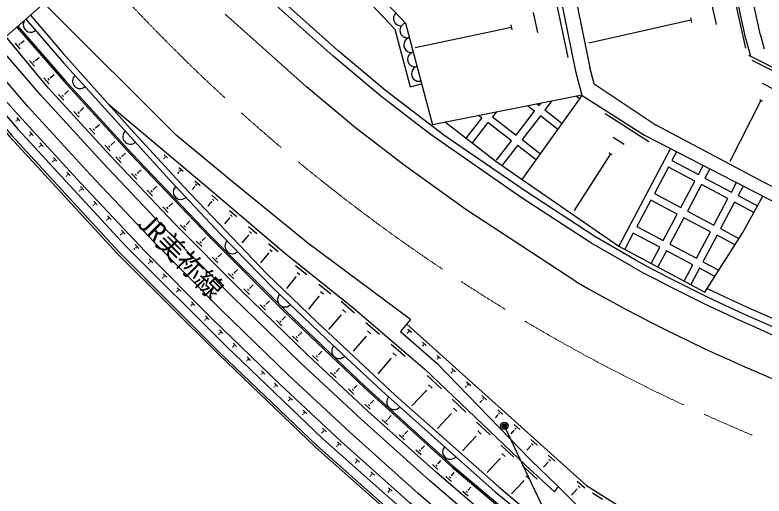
# Model space of a CAD drawing. Units: millimetres, scale not verified. Extents: x 40000 to 680000, y 20000 to 380000.
# Drawn here: x 78933 to 128954, y 281626 to 313738 of the extents above; entities that cross this region are included whole.
import ezdxf
from ezdxf.enums import TextEntityAlignment as Align

# ---------------------------------------------------------------- set-up
doc = ezdxf.new("R2010")
doc.units = ezdxf.units.MM
doc.header["$LTSCALE"] = 1000
doc.header["$PDMODE"] = 32
doc.header["$PDSIZE"] = 500
doc.linetypes.add('CHAIN', pattern=[18.5, 12, -1.5, 3.5, -1.5])
for name, color, linetype, lineweight in [('M-BGD', 7, 'Continuous', 25), ('M-BMK', 2, 'CHAIN', 13), ('M-STR-STRC', 7, 'Continuous', 25)]:
    doc.layers.add(name, color=color, linetype=linetype, lineweight=lineweight)
doc.styles.add('ＭＳ ゴシック', font='')
doc.styles.get('ＭＳ ゴシック').set_extended_font_data('MS Gothic')

msp = doc.modelspace()

# ---------------------------------------------------------------- linework, layer by layer
at = {"layer": 'M-BGD'}
for p, q in [((105010, 313193), (93413, 325545)), ((104290, 312792), (92811, 325017)), ((127745, 312131), (126274, 318840)), ((128711, 312388), (127240, 319096)), ((126564, 316649), (127721, 311529)), ((100502, 311360), (95148, 316143)), ((114734, 316261), (115860, 310899)), ((116125, 316145), (117327, 310237)), ((100175, 310982), (94807, 315777)), ((115159, 315888), (116360, 309980)), ((125461, 314382), (125751, 313102)), ((113548, 313913), (113830, 312572)), ((79660, 313466), (82184, 310537)), ((105010, 313194), (106812, 306410)), ((124070, 313395), (117259, 311856)), ((124034, 313555), (124106, 313235)), ((104290, 312792), (105313, 308938)), ((112080, 312904), (105652, 311554)), ((112045, 313072), (112116, 312737)), ((128711, 312388), (128955, 311470)), ((78953, 311857), (79264, 311481)), ((79182, 311809), (79260, 311715)), ((79324, 311867), (79344, 311844)), ((79334, 311855), (79556, 312040)), ((127745, 312131), (128046, 310996)), ((103684, 308703), (100502, 311360)), ((79904, 310709), (80228, 310318)), ((80143, 310659), (80224, 310562)), ((80291, 310720), (80311, 310695)), ((80301, 310708), (80545, 310910)), ((103371, 308312), (100175, 310982)), ((127914, 311064), (135595, 307156)), ((128132, 310728), (131282, 309126)), ((82184, 310537), (89225, 302748)), ((117614, 309149), (117327, 310237)), ((81280, 309544), (81547, 309765)), ((116360, 309980), (116781, 308395)), ((80868, 309545), (81205, 309139)), ((81116, 309494), (81201, 309392)), ((81270, 309557), (81291, 309531)), ((105313, 308938), (106086, 309143)), ((117609, 309141), (121756, 306376)), ((128832, 309182), (129620, 308782)), ((82253, 308454), (82507, 308687)), ((107572, 305714), (103684, 308703)), ((81837, 308435), (82197, 308041)), ((82090, 308395), (82180, 308297)), ((82241, 308466), (82264, 308442)), ((106669, 305778), (103371, 308312)), ((116777, 308394), (106812, 306410)), ((112810, 302760), (116815, 308370)), ((116646, 308133), (116404, 308320)), ((116815, 308370), (120976, 305715)), ((113623, 307308), (113151, 307672)), ((113801, 307802), (113928, 307704)), ((113928, 307704), (114040, 307849)), ((114787, 307998), (114324, 307398)), ((128745, 308037), (126669, 303956)), ((128647, 308087), (128844, 307987)), ((82872, 307304), (83230, 306912)), ((83124, 307265), (83213, 307167)), ((83275, 307336), (83297, 307311)), ((83286, 307323), (83539, 307555)), ((111056, 307255), (110817, 306947)), ((112401, 305725), (113623, 307308)), ((114324, 307398), (115483, 306504)), ((118351, 307152), (121262, 305296)), ((79015, 306662), (78985, 306634)), ((79008, 306669), (79021, 306654)), ((79049, 306904), (79259, 306672)), ((79058, 306754), (79111, 306696)), ((109092, 305529), (110116, 306856)), ((110116, 306856), (109898, 307025)), ((110817, 306947), (112401, 305725)), ((114019, 307003), (112797, 305419)), ((115192, 306097), (114019, 307003)), ((83906, 306175), (84263, 305785)), ((84157, 306136), (84246, 306038)), ((84307, 306207), (84330, 306182)), ((84318, 306194), (84569, 306424)), ((110512, 306551), (109493, 305231)), ((112095, 305329), (110512, 306551)), ((128921, 302569), (121756, 306376)), ((79896, 305680), (79856, 305644)), ((79890, 305688), (79903, 305673)), ((79932, 305930), (80148, 305690)), ((79941, 305775), (79995, 305715)), ((120976, 305715), (128404, 301885)), ((80593, 305205), (80816, 304964)), ((85350, 305067), (85599, 305295)), ((111097, 304036), (112095, 305329)), ((112797, 305419), (114029, 304468)), ((118886, 305583), (119613, 305119)), ((80560, 304951), (80517, 304911)), ((80553, 304958), (80567, 304943)), ((80604, 305048), (80660, 304987)), ((84938, 305047), (85294, 304658)), ((85188, 305008), (85277, 304911)), ((85338, 305079), (85361, 305054)), ((112491, 305023), (111498, 303737)), ((113739, 304061), (112491, 305023)), ((81495, 304229), (81718, 303988)), ((85667, 304258), (86027, 303878)), ((85916, 304224), (86006, 304128)), ((86064, 304296), (86087, 304272)), ((86075, 304284), (86314, 304509)), ((88884, 304165), (88861, 304137)), ((88877, 304171), (88892, 304159)), ((88886, 304398), (89115, 304205)), ((88914, 304257), (88971, 304209)), ((118693, 304478), (116275, 300687)), ((118602, 304536), (118784, 304420)), ((123114, 304613), (122803, 304026)), ((81461, 303975), (81417, 303934)), ((81454, 303982), (81468, 303967)), ((81506, 304072), (81562, 304012)), ((122803, 304026), (124570, 303090)), ((124570, 303090), (124891, 303696)), ((82397, 303254), (82621, 303011)), ((86712, 303153), (87070, 302773)), ((87107, 303190), (87130, 303166)), ((87118, 303178), (87359, 303405)), ((89883, 303259), (89786, 303145)), ((89874, 303267), (89892, 303252)), ((89885, 303553), (90172, 303310)), ((89920, 303376), (89992, 303315)), ((122568, 303584), (121632, 301817)), ((124335, 302648), (122568, 303584)), ((125336, 303467), (125011, 302855)), ((82363, 302998), (82318, 302956)), ((82356, 303006), (82370, 302991)), ((82408, 303096), (82464, 303035)), ((86960, 303118), (87049, 303023)), ((89225, 302748), (92662, 299116)), ((90944, 302657), (91295, 302360)), ((112810, 302760), (119258, 298311)), ((123399, 300881), (124335, 302648)), ((125011, 302855), (126779, 301919)), ((83299, 302277), (83524, 302034)), ((88167, 302072), (88412, 302303)), ((90942, 302298), (90767, 302092)), ((90931, 302308), (90953, 302289)), ((90987, 302441), (91074, 302366)), ((124777, 302414), (123841, 300646)), ((126544, 301477), (124777, 302414)), ((126779, 301919), (127113, 302550)), ((127558, 302321), (127220, 301684)), ((130488, 301814), (128921, 302569)), ((83266, 302021), (83219, 301978)), ((83259, 302029), (83273, 302013)), ((83311, 302119), (83367, 302058)), ((87757, 302046), (88118, 301664)), ((88007, 302011), (88097, 301916)), ((88156, 302084), (88178, 302060)), ((92069, 301706), (92486, 301353)), ((121632, 301817), (123399, 300881)), ((127220, 301684), (128524, 300993)), ((128404, 301885), (131918, 300074)), ((84203, 301300), (84428, 301056)), ((84214, 301141), (84270, 301080)), ((89218, 300962), (89467, 301198)), ((92065, 301279), (91809, 300976)), ((92052, 301290), (92078, 301268)), ((92119, 301448), (92223, 301360)), ((121398, 301376), (120461, 299608)), ((123165, 300439), (121398, 301376)), ((125608, 299710), (126544, 301477)), ((126986, 301243), (126049, 299476)), ((128279, 300557), (126986, 301243)), ((84169, 301043), (84122, 300999)), ((84162, 301051), (84176, 301035)), ((88805, 300937), (89169, 300552)), ((89057, 300901), (89148, 300805)), ((89207, 300974), (89229, 300950)), ((93261, 300696), (93749, 300284)), ((123841, 300646), (125608, 299710)), ((85120, 300333), (85352, 300091)), ((85134, 300173), (85192, 300112)), ((93258, 300197), (92914, 299791)), ((93242, 300210), (93273, 300184)), ((93321, 300395), (93442, 300292)), ((122228, 298672), (123165, 300439)), ((123606, 300205), (122670, 298438)), ((125374, 299268), (123606, 300205)), ((85091, 300073), (85039, 300023)), ((85083, 300080), (85098, 300065)), ((89966, 299721), (90339, 299345)), ((90218, 299692), (90312, 299598)), ((90366, 299769), (90390, 299745)), ((90378, 299757), (90616, 299994)), ((86044, 299367), (86284, 299116)), ((86059, 299201), (86119, 299138)), ((94527, 299625), (95090, 299149)), ((94595, 299278), (94736, 299159)), ((120227, 299167), (119659, 298096)), ((121994, 298230), (120227, 299167)), ((120461, 299608), (122228, 298672)), ((124437, 297501), (125374, 299268)), ((126049, 299476), (127278, 298824)), ((86013, 299098), (85949, 299036)), ((86006, 299105), (86021, 299090)), ((91042, 298637), (91404, 298272)), ((91431, 298684), (91453, 298661)), ((91442, 298672), (91666, 298894)), ((92662, 299116), (96142, 295527)), ((94523, 299050), (94086, 298534)), ((94505, 299064), (94540, 299035)), ((125815, 299034), (124879, 297267)), ((127009, 298401), (125815, 299034)), ((86933, 298134), (86870, 298075)), ((86925, 298142), (86940, 298127)), ((86964, 298406), (87206, 298153)), ((86978, 298239), (87039, 298175)), ((91287, 298609), (91378, 298518)), ((95870, 298489), (96512, 297945)), ((121422, 297152), (121994, 298230)), ((122670, 298438), (124437, 297501)), ((92507, 297599), (92736, 297826)), ((95865, 297832), (95330, 297200)), ((95845, 297849), (95885, 297815)), ((95948, 298093), (96108, 297957)), ((122436, 297996), (121863, 296916)), ((124203, 297059), (122436, 297996)), ((87866, 297171), (87817, 297124)), ((87859, 297178), (87874, 297163)), ((87896, 297432), (88129, 297189)), ((87910, 297271), (87968, 297210)), ((92107, 297564), (92469, 297199)), ((92352, 297536), (92443, 297445)), ((92496, 297610), (92519, 297588)), ((124879, 297267), (125933, 296708)), ((93579, 296524), (93812, 296756)), ((97668, 297004), (98418, 296405)), ((123626, 295972), (124203, 297059)), ((124644, 296825), (124067, 295736)), ((125664, 296285), (124644, 296825)), ((88808, 296209), (88765, 296165)), ((88801, 296216), (88816, 296202)), ((88832, 296465), (89065, 296232)), ((88849, 296308), (88907, 296250)), ((93175, 296489), (93540, 296120)), ((93422, 296460), (93514, 296368)), ((93567, 296536), (93590, 296513)), ((97684, 296255), (97070, 295487)), ((97660, 296274), (97707, 296236)), ((97770, 296555), (97957, 296405)), ((94615, 295493), (94844, 295729)), ((99215, 295769), (100028, 295120)), ((89749, 295270), (89706, 295227)), ((89742, 295277), (89756, 295262)), ((89772, 295525), (90004, 295293)), ((89789, 295368), (89848, 295310)), ((94209, 295449), (94585, 295085)), ((94459, 295426), (94553, 295335)), ((94604, 295504), (94627, 295481)), ((96142, 295527), (99761, 292077)), ((99325, 295281), (99528, 295119)), ((95700, 294433), (95919, 294659)), ((99232, 294956), (98545, 294096)), ((99206, 294976), (99257, 294936)), ((100705, 294629), (101602, 293861)), ((90689, 294331), (90647, 294290)), ((90681, 294338), (90696, 294324)), ((90712, 294586), (90943, 294354)), ((90729, 294430), (90787, 294372)), ((95301, 294390), (95670, 294033)), ((95547, 294367), (95639, 294278)), ((95688, 294444), (95711, 294422)), ((91651, 293648), (91882, 293417)), ((100692, 293707), (99859, 292733)), ((100664, 293731), (100720, 293683)), ((100811, 294072), (101035, 293880)), ((91628, 293394), (91587, 293353)), ((91620, 293401), (91635, 293386)), ((91668, 293492), (91726, 293434)), ((96387, 293338), (96748, 292987)), ((96628, 293315), (96718, 293227)), ((96767, 293391), (96789, 293369)), ((96778, 293380), (96992, 293601)), ((102372, 293201), (103269, 292433)), ((105351, 293404), (104685, 292608)), ((92589, 292710), (92819, 292480)), ((102478, 292644), (102702, 292452)), ((105100, 293104), (117098, 282336)), ((105173, 292770), (105412, 292555)), ((92566, 292457), (92527, 292417)), ((92559, 292464), (92573, 292449)), ((92606, 292554), (92664, 292497)), ((97467, 292290), (97834, 291935)), ((97711, 292267), (97803, 292178)), ((97852, 292344), (97875, 292321)), ((97864, 292333), (98084, 292560)), ((102359, 292279), (101526, 291306)), ((102331, 292303), (102387, 292255)), ((104685, 292608), (107110, 290491)), ((105164, 292519), (105132, 292483)), ((105156, 292526), (105171, 292512)), ((105198, 292618), (105258, 292564)), ((93494, 291825), (93727, 291599)), ((93513, 291671), (93571, 291614)), ((99761, 292077), (103414, 288664)), ((104049, 291765), (104986, 290962)), ((106147, 291644), (106123, 291618)), ((106140, 291651), (106154, 291638)), ((106156, 291888), (106388, 291679)), ((106180, 291740), (106238, 291688)), ((93474, 291573), (93437, 291534)), ((93467, 291580), (93482, 291565)), ((99203, 291051), (99419, 291284)), ((104160, 291183), (104394, 290982)), ((94423, 290656), (94389, 290621)), ((94416, 290663), (94430, 290649)), ((94442, 290906), (94672, 290682)), ((94461, 290753), (94519, 290697)), ((98805, 291000), (99182, 290650)), ((99051, 290982), (99145, 290894)), ((99192, 291062), (99215, 291040)), ((104036, 290802), (103154, 289771)), ((104007, 290827), (104065, 290776)), ((107123, 290775), (107108, 290758)), ((107116, 290782), (107130, 290769)), ((107132, 291012), (107358, 290809)), ((107156, 290868), (107212, 290818)), ((100400, 289931), (100607, 290154)), ((108101, 290142), (108347, 289921)), ((95371, 289739), (95341, 289708)), ((95364, 289746), (95378, 289732)), ((95390, 289987), (95618, 289765)), ((95409, 289835), (95466, 289780)), ((100009, 289881), (100379, 289537)), ((100251, 289863), (100343, 289777)), ((100389, 289942), (100412, 289920)), ((106462, 289667), (107406, 288776)), ((108092, 289884), (108043, 289830)), ((108084, 289891), (108099, 289877)), ((108127, 289985), (108189, 289930)), ((96258, 289152), (96488, 288936)), ((109095, 289250), (109372, 289002)), ((96243, 288906), (96214, 288874)), ((96236, 288913), (96251, 288899)), ((96279, 289002), (96337, 288948)), ((101202, 288771), (101566, 288433)), ((101440, 288753), (101531, 288669)), ((101575, 288830), (101598, 288809)), ((101587, 288820), (101785, 289033)), ((103414, 288664), (107141, 285330)), ((106399, 288655), (105440, 287639)), ((106370, 288683), (106429, 288627)), ((106549, 289049), (106785, 288827)), ((109084, 288960), (108997, 288862)), ((109076, 288968), (109093, 288952)), ((109124, 289074), (109193, 289012)), ((97219, 288253), (97456, 288032)), ((110120, 288330), (110428, 288054)), ((110152, 288134), (110229, 288065)), ((97205, 288000), (97167, 287960)), ((97197, 288007), (97212, 287993)), ((97241, 288099), (97300, 288044)), ((102297, 287753), (102661, 287414)), ((102535, 287735), (102626, 287651)), ((102671, 287813), (102694, 287792)), ((102682, 287802), (102887, 288022)), ((108126, 288096), (109044, 287230)), ((110108, 288007), (109980, 287865)), ((110099, 288016), (110118, 287999)), ((98187, 287348), (98429, 287121)), ((98210, 287190), (98270, 287133)), ((108036, 287139), (108094, 287085)), ((108210, 287496), (108440, 287279)), ((111177, 287382), (111516, 287077)), ((111212, 287166), (111297, 287089)), ((98172, 287089), (98126, 287039)), ((98164, 287096), (98179, 287082)), ((103462, 286711), (103836, 286377)), ((103702, 286698), (103796, 286614)), ((103837, 286779), (103861, 286758)), ((103849, 286768), (104049, 286992)), ((108065, 287112), (107140, 286133)), ((111163, 287025), (110994, 286837)), ((111153, 287035), (111174, 287016)), ((99474, 286147), (99727, 285916)), ((109764, 286550), (110656, 285708)), ((112266, 286404), (112639, 286069)), ((112305, 286167), (112399, 286083)), ((99462, 285880), (99410, 285822)), ((99454, 285887), (99470, 285872)), ((99500, 285984), (99563, 285926)), ((104581, 285711), (104951, 285380)), ((104819, 285698), (104912, 285615)), ((104953, 285778), (104976, 285758)), ((104965, 285768), (105161, 285987)), ((109846, 285967), (110069, 285756)), ((112251, 286013), (112040, 285777)), ((112240, 286023), (112263, 286003)), ((100465, 285242), (100714, 285014)), ((107141, 285330), (111000, 281911)), ((109704, 285594), (108813, 284650)), ((109677, 285620), (109732, 285568)), ((113389, 285396), (113796, 285031)), ((113432, 285137), (113534, 285046)), ((100453, 284978), (100404, 284925)), ((100445, 284985), (100461, 284971)), ((100490, 285081), (100552, 285024)), ((105696, 284714), (106064, 284386)), ((105933, 284701), (106025, 284619)), ((106066, 284781), (106089, 284760)), ((106077, 284770), (106270, 284986)), ((111376, 285028), (112242, 284210)), ((113373, 284969), (113117, 284684)), ((113360, 284981), (113386, 284958)), ((111291, 284125), (111345, 284074)), ((111455, 284461), (111672, 284257)), ((114547, 284357), (114989, 283960)), ((101689, 283858), (101645, 283809)), ((101681, 283865), (101697, 283851)), ((101698, 284118), (101946, 283896)), ((101724, 283960), (101786, 283905)), ((106809, 283720), (107174, 283394)), ((107044, 283707), (107135, 283625)), ((107175, 283786), (107198, 283765)), ((107187, 283776), (107376, 283987)), ((111318, 284099), (110461, 283190)), ((114530, 283893), (114228, 283558)), ((114516, 283906), (114543, 283881)), ((114593, 284076), (114704, 283976)), ((102691, 283230), (102938, 283009)), ((108083, 282980), (108259, 283185)), ((112963, 283530), (113800, 282740)), ((102683, 282972), (102641, 282925)), ((102675, 282978), (102690, 282965)), ((102718, 283073), (102779, 283018)), ((107710, 282918), (108076, 282603)), ((107942, 282910), (108034, 282831)), ((108071, 282990), (108094, 282970)), ((112907, 282633), (112099, 281776)), ((112881, 282657), (112933, 282608)), ((113040, 282983), (113249, 282785)), ((103875, 282173), (104122, 281956)), ((109204, 282014), (109386, 282225)), ((114966, 281914), (115234, 282254)), ((116484, 282618), (116986, 282168)), ((116537, 282299), (116663, 282186)), ((117098, 282336), (126373, 276493)), ((103868, 281916), (103828, 281871)), ((103860, 281923), (103876, 281909)), ((103903, 282017), (103964, 281963)), ((108832, 281952), (109198, 281637)), ((109064, 281944), (109156, 281865)), ((109193, 282024), (109216, 282005)), ((111000, 281911), (122296, 272735)), ((116465, 282092), (116088, 281672)), ((116449, 282106), (116481, 282078)), ((117510, 281840), (118173, 281423))]:
    msp.add_line(p, q, dxfattribs=at)
for points in [[(105351, 293404), (98486, 298509), (93435, 302613), (89702, 305722), (81183, 314188), (80876, 314534)], [(79960, 313730), (82151, 311175), (86650, 306142), (90241, 302234), (95752, 296456), (99138, 293207), (104331, 288354), (111261, 282214), (117177, 277259), (122543, 273050)], [(116393, 295943), (109051, 300762), (104927, 303711), (101682, 306205), (98410, 308938), (92967, 313800)], [(79046, 312927), (82197, 309325), (86644, 304444), (91894, 298945), (96919, 293947), (102249, 288867), (108132, 283554), (115384, 277419), (122070, 272061)], [(79121, 312992), (82272, 309391), (86718, 304512), (91966, 299015), (96989, 294019), (102317, 288941), (108198, 283629), (115447, 277497), (122129, 272142)], [(121112, 271618), (116696, 275108), (111837, 279101), (107086, 283192), (102526, 287267), (98491, 291019), (93991, 295383), (89573, 299833), (85300, 304356), (81180, 308856), (78329, 312297)], [(121103, 270734), (116257, 274563), (111387, 278565), (106624, 282666), (102054, 286750), (98009, 290511), (93499, 294885), (89070, 299346), (84788, 303879), (80658, 308389), (77717, 311760)], [(120413, 269813), (115535, 273667), (110646, 277685), (105866, 281801), (101279, 285900), (97217, 289677), (92690, 294067), (88244, 298546), (83946, 303096), (79800, 307623), (76873, 311019)], [(119863, 269164), (115002, 273005), (110099, 277035), (105305, 281162), (100707, 285272), (96632, 289061), (92093, 293462), (87633, 297954), (83323, 302517), (79167, 307056), (76159, 310391)], [(75738, 310021), (79144, 306104), (86322, 298317), (93063, 291600), (99499, 285446), (106366, 279352), (113496, 273309), (120470, 267806)], [(75174, 309526), (78586, 305604), (85782, 297796), (92539, 291064), (98991, 284895), (105874, 278785), (113021, 272728), (120006, 267217)], [(75287, 309625), (78697, 305704), (85890, 297901), (92644, 291171), (99092, 285005), (105973, 278898), (113116, 272844), (120099, 267335)], [(85163, 307811), (91540, 302441), (97036, 297765), (101483, 294226), (106298, 290102), (113037, 283679), (114966, 281914)], [(107684, 306584), (111044, 303977), (112810, 302760)], [(120104, 296961), (117396, 298522), (112745, 301550), (106669, 305778)], [(120348, 297398), (117657, 298948), (113023, 301966), (107572, 305714)], [(122709, 304822), (119258, 298311), (124998, 295237), (127532, 299223), (128885, 301637)], [(107110, 290491), (113371, 284023), (115173, 282316)], [(115173, 282316), (118500, 278946), (122019, 276037)]]:
    msp.add_lwpolyline(points, dxfattribs=at)
for centre, radius, start, end in [((104707, 313516), 500, 133.1956, 274.2445), ((79986, 313087), 500, 130.7672, 310.7672), ((105139, 312711), 500, 104.8706, 284.8706), ((105395, 311744), 500, 104.8706, 284.8706), ((105652, 310778), 500, 104.8706, 284.8706), ((105909, 309811), 500, 104.8706, 284.8706), ((83280, 309326), 500, 132.1128, 312.1128), ((86633, 305616), 500, 132.1128, 312.1128), ((90005, 301925), 500, 133.4162, 313.4162), ((93451, 298303), 500, 134.1177, 314.1177), ((174210, 396507), 112800, 241.47784, 270.38269), ((174210, 396507), 113300, 241.47469, 270.38269), ((174210, 396507), 116000, 240.10413, 270.36083), ((174210, 396507), 112300, 244.09979, 270.38622), ((96963, 294745), 500, 136.367, 316.367), ((100590, 291303), 500, 136.9438, 316.9438), ((104260, 287907), 500, 138.1889, 318.1889), ((107990, 284578), 500, 138.4571, 318.4571)]:
    msp.add_arc(centre, radius, start, end, dxfattribs=at)
at = {"layer": 'M-BMK'}
msp.add_line((83484, 316825), (58000, 294443), dxfattribs=at)
msp.add_arc((174210, 396507), 120000, 221.65016, 270.00273, dxfattribs=at)
at = {"layer": 'M-STR-STRC'}
msp.add_line((111674, 286177), (124858, 258410), dxfattribs=at)
for radius in [150, 120, 90, 60, 30]:
    msp.add_circle((111610, 286312), radius, dxfattribs=at)
msp.add_point((111610, 286312), dxfattribs=at)

# ---------------------------------------------------------------- texts
at = {"layer": 'M-BGD', "style": 'ＭＳ ゴシック'}
msp.add_text('JR美祢線', height=1320, rotation=314.792, dxfattribs=at).set_placement((90019, 297658), align=Align.MIDDLE_CENTER)

doc.saveas('drawing.dxf')
